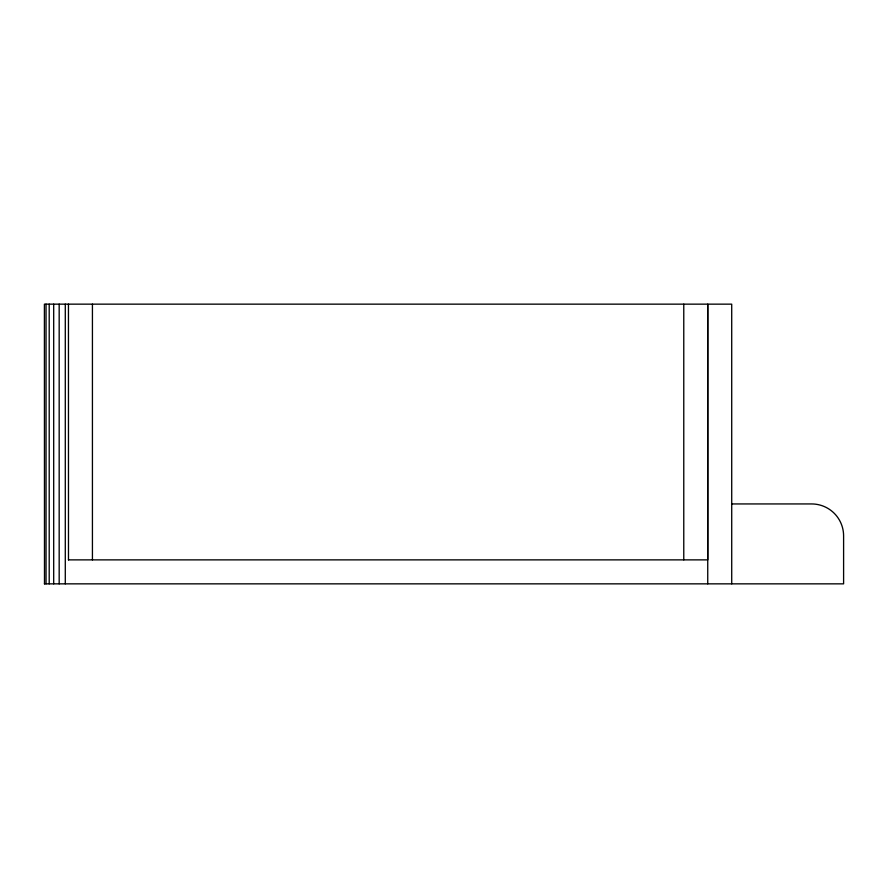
<?xml version="1.0" encoding="UTF-8"?>
<svg xmlns="http://www.w3.org/2000/svg" width="888" height="888" viewBox="0 0 888 888"><rect width="100%" height="100%" fill="white"/><g stroke="black" fill="none" stroke-linecap="round" stroke-linejoin="round"><path stroke-width="1.33" d="M731.723 583.849L731.712 304.151L44.4 304.151L44.489 583.849M731.723 503.94L811.632 503.94A31.968 31.968 0 0 1 843.6 535.897L843.6 583.849L44.4 583.849M68.454 559.873L707.747 559.873L707.736 304.151L707.747 583.849M683.771 304.151L683.771 559.873M92.43 304.151L92.43 559.873M68.454 304.151L68.487 559.873M65.29 304.151L65.29 583.849M59.174 304.151L59.174 583.849M53.691 304.151L53.691 583.849M49.206 304.151L49.206 583.849M46.043 304.151L46.043 583.849"/></g></svg>
